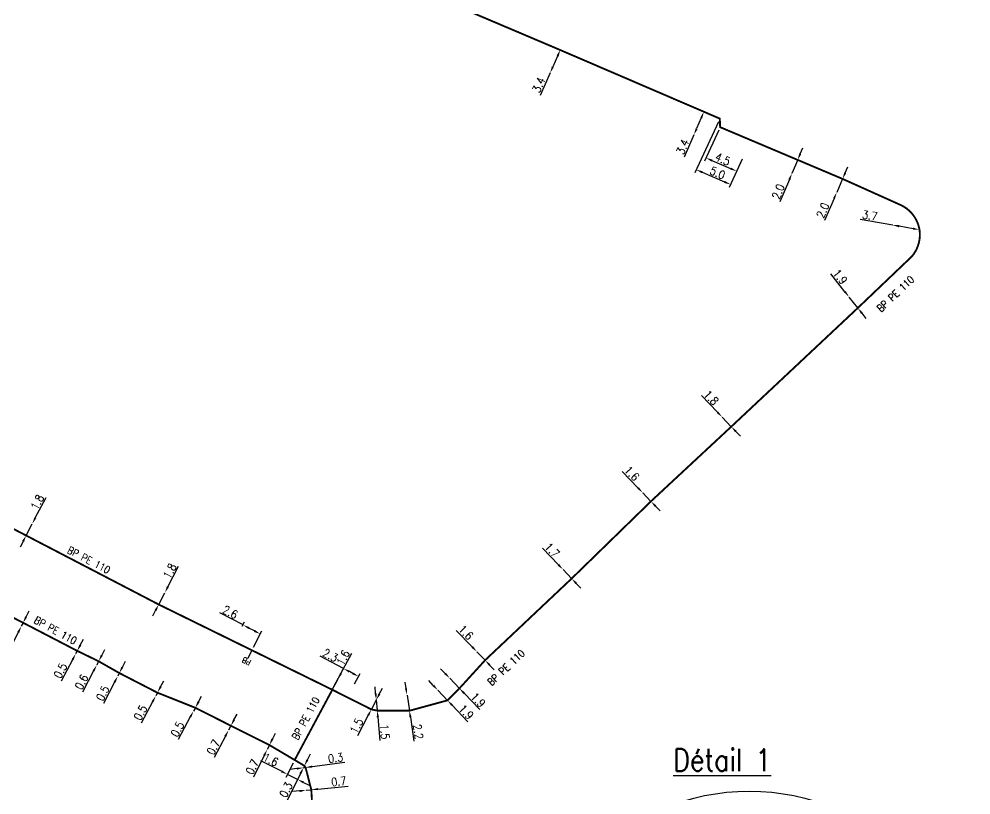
# Model space of a CAD drawing. Header units: millimetres. Extents: x 185000 to 186000, y 127990 to 129010.
# Drawn here: x 185651.7 to 185780.9, y 128631.4 to 128736.8 of the extents above; entities that cross this region are included whole.
import ezdxf
from ezdxf.enums import TextEntityAlignment as Align

# ---------------------------------------------------------------- set-up
doc = ezdxf.new("R2010")
doc.units = ezdxf.units.MM
doc.header["$PDMODE"] = 34
doc.linetypes.add('L_25_PE', pattern=[2000, 1000, 1000])
doc.layers.get('0').update_dxf_attribs({"linetype": 'CONTINUOUS'})
doc.layers.get('DEFPOINTS').update_dxf_attribs({"linetype": 'CONTINUOUS'})
for name, color, linetype in [('L_150', 1, 'CONTINUOUS'), ('L_340', 7, 'CONTINUOUS'), ('L_900', 7, 'CONTINUOUS')]:
    doc.layers.add(name, color=color, linetype=linetype)
doc.styles.add('G_ROMANS', font='ROMANS.SHX', dxfattribs={"width": 0.75})
doc.styles.get("Standard").update_dxf_attribs({"font": 'romans.shx', "width": 0.85})
doc.dimstyles.get("Standard").update_dxf_attribs({"dimtxt": 1.5, "dimasz": 1.2, "dimexe": 0.625, "dimexo": 0.625, "dimgap": 0.25, "dimtad": 1, "dimdec": 1, "dimzin": 0, "dimdsep": 46, "dimtxsty": 'Standard', "dimcen": -0.5, "dimadec": 0, "dimazin": 0, "dimtfac": 1, "dimtdec": 1, "dimtmove": 0, "dimatfit": 3, "dimfxl": 0, "dimtolj": 1, "dimtzin": 0, "dimarcsym": 0})

# ---------------------------------------------------------------- blocks, each defined once
blk = doc.blocks.new('*D922')
at = {"layer": 'DEFPOINTS', "color": 0, "linetype": 'Continuous', "transparency": 16777216}
for p in [(185690.66, 128632.02), (185690.66, 128632.02), (185691.36, 128632.09)]:
    blk.add_point(p, dxfattribs=at)
at = {"layer": 'L_150', "color": 0, "linetype": 'Continuous', "lineweight": -2, "transparency": 16777216}
for p, q in [((185689.77, 128631.93), (185688.87, 128631.84)), ((185690.66, 128632.02), (185691.36, 128632.09)), ((185692.26, 128632.18), (185696.35, 128632.6))]:
    blk.add_line(p, q, dxfattribs=at)
at = {"layer": 'L_150', "color": 0, "linetype": 'Continuous', "transparency": 16777216}
for points in [[(185689.75, 128632.08), (185689.78, 128631.78), (185690.66, 128632.02)], [(185692.24, 128632.33), (185692.27, 128632.04), (185691.36, 128632.09)]]:
    blk.add_solid(points, dxfattribs=at)
at = {"layer": 'L_150', "color": 0, "linetype": 'Continuous', "transparency": 16777216, "insert": (185695.09, 128633.23), "char_height": 1.125, "attachment_point": 5, "rotation": 5.8151}
blk.add_mtext('\\A1;0.7', dxfattribs=at)
blk = doc.blocks.new('*D923')
at = {"layer": 'DEFPOINTS', "color": 0, "linetype": 'Continuous', "transparency": 16777216}
for p in [(185690.28, 128635.09), (185690.28, 128635.09), (185690.58, 128635.13)]:
    blk.add_point(p, dxfattribs=at)
at = {"layer": 'L_150', "color": 0, "linetype": 'Continuous', "lineweight": -2, "transparency": 16777216}
for p, q in [((185691.47, 128635.24), (185695.93, 128635.83)), ((185689.39, 128634.97), (185688.5, 128634.85)), ((185690.28, 128635.09), (185690.58, 128635.13))]:
    blk.add_line(p, q, dxfattribs=at)
at = {"layer": 'L_150', "color": 0, "linetype": 'Continuous', "transparency": 16777216}
for points in [[(185689.37, 128635.12), (185689.41, 128634.82), (185690.28, 128635.09)], [(185691.45, 128635.39), (185691.49, 128635.09), (185690.58, 128635.13)]]:
    blk.add_solid(points, dxfattribs=at)
at = {"layer": 'L_150', "color": 0, "linetype": 'Continuous', "transparency": 16777216, "insert": (185694.65, 128636.42), "char_height": 1.125, "attachment_point": 5, "rotation": 7.5028}
blk.add_mtext('\\A1;0.3', dxfattribs=at)
blk = doc.blocks.new('*D924')
at = {"layer": 'DEFPOINTS', "color": 0, "linetype": 'Continuous', "transparency": 16777216}
for p in [(185690.28, 128635.09), (185690.28, 128635.09), (185690.42, 128635.35)]:
    blk.add_point(p, dxfattribs=at)
at = {"layer": 'L_150', "color": 0, "linetype": 'Continuous', "lineweight": -2, "transparency": 16777216}
for p, q in [((185690.82, 128636.16), (185691.23, 128636.96)), ((185690.42, 128635.35), (185690.28, 128635.09)), ((185689.88, 128634.28), (185688.07, 128630.69))]:
    blk.add_line(p, q, dxfattribs=at)
at = {"layer": 'L_150', "color": 0, "linetype": 'Continuous', "transparency": 16777216}
for points in [[(185690.69, 128636.23), (185690.96, 128636.09), (185690.42, 128635.35)], [(185689.74, 128634.35), (185690.01, 128634.22), (185690.28, 128635.09)]]:
    blk.add_solid(points, dxfattribs=at)
at = {"layer": 'L_150', "color": 0, "linetype": 'Continuous', "transparency": 16777216, "insert": (185687.93, 128632.09), "char_height": 1.125, "attachment_point": 5, "rotation": 63.2586}
blk.add_mtext('\\A1;0.3', dxfattribs=at)
blk = doc.blocks.new('*D925')
at = {"layer": 'DEFPOINTS', "color": 0, "linetype": 'Continuous', "transparency": 16777216}
for p in [(185689.1, 128636.14), (185690.28, 128635.09), (185689.49, 128633.51)]:
    blk.add_point(p, dxfattribs=at)
at = {"layer": 'L_150', "color": 0, "linetype": 'Continuous', "lineweight": -2, "transparency": 16777216}
for p, q in [((185687.31, 128634.6), (185684.51, 128636.01)), ((185688.89, 128635.72), (185687.91, 128633.77)), ((185690.07, 128634.67), (185689.28, 128633.09)), ((185689.49, 128633.51), (185688.12, 128634.19)), ((185690.29, 128633.1), (185691.09, 128632.7))]:
    blk.add_line(p, q, dxfattribs=at)
at = {"layer": 'L_150', "color": 0, "linetype": 'Continuous', "transparency": 16777216}
for points in [[(185687.38, 128634.73), (185687.25, 128634.46), (185688.12, 128634.19)], [(185690.36, 128633.23), (185690.22, 128632.97), (185689.49, 128633.51)]]:
    blk.add_solid(points, dxfattribs=at)
at = {"layer": 'L_150', "color": 0, "linetype": 'Continuous', "transparency": 16777216, "insert": (185685.85, 128636.18), "char_height": 1.125, "attachment_point": 5, "rotation": 333.3011}
blk.add_mtext('\\A1;1.6', dxfattribs=at)
blk = doc.blocks.new('*D926')
at = {"layer": 'DEFPOINTS', "color": 0, "linetype": 'Continuous', "transparency": 16777216}
for p in [(185710.16, 128647.24), (185710.16, 128647.24), (185711.47, 128645.87)]:
    blk.add_point(p, dxfattribs=at)
at = {"layer": 'L_150', "color": 0, "linetype": 'Continuous', "lineweight": -2, "transparency": 16777216}
for p, q in [((185709.53, 128647.89), (185708.91, 128648.54)), ((185710.16, 128647.24), (185711.47, 128645.87)), ((185712.09, 128645.21), (185714.23, 128642.98))]:
    blk.add_line(p, q, dxfattribs=at)
at = {"layer": 'L_150', "color": 0, "linetype": 'Continuous', "transparency": 16777216}
for points in [[(185709.64, 128647.99), (185709.43, 128647.79), (185710.16, 128647.24)], [(185712.2, 128645.32), (185711.98, 128645.11), (185711.47, 128645.87)]]:
    blk.add_solid(points, dxfattribs=at)
at = {"layer": 'L_150', "color": 0, "linetype": 'Continuous', "transparency": 16777216, "insert": (185714.01, 128644.29), "char_height": 1.125, "attachment_point": 5, "rotation": 313.7221}
blk.add_mtext('\\A1;1.9', dxfattribs=at)
blk = doc.blocks.new('*D927')
at = {"layer": 'DEFPOINTS', "color": 0, "linetype": 'Continuous', "transparency": 16777216}
for p in [(185708.54, 128645.61), (185708.54, 128645.61), (185709.85, 128644.24)]:
    blk.add_point(p, dxfattribs=at)
at = {"layer": 'L_150', "color": 0, "linetype": 'Continuous', "lineweight": -2, "transparency": 16777216}
for p, q in [((185707.92, 128646.26), (185707.3, 128646.92)), ((185708.54, 128645.61), (185709.85, 128644.24)), ((185710.47, 128643.58), (185712.61, 128641.34))]:
    blk.add_line(p, q, dxfattribs=at)
at = {"layer": 'L_150', "color": 0, "linetype": 'Continuous', "transparency": 16777216}
for points in [[(185708.03, 128646.37), (185707.81, 128646.16), (185708.54, 128645.61)], [(185710.58, 128643.69), (185710.36, 128643.48), (185709.85, 128644.24)]]:
    blk.add_solid(points, dxfattribs=at)
at = {"layer": 'L_150', "color": 0, "linetype": 'Continuous', "transparency": 16777216, "insert": (185712.39, 128642.65), "char_height": 1.125, "attachment_point": 5, "rotation": 313.5828}
blk.add_mtext('\\A1;1.9', dxfattribs=at)
blk = doc.blocks.new('*D928')
at = {"layer": 'DEFPOINTS', "color": 0, "linetype": 'Continuous', "transparency": 16777216}
for p in [(185704.36, 128644.95), (185704.36, 128644.95), (185704.68, 128642.83)]:
    blk.add_point(p, dxfattribs=at)
at = {"layer": 'L_150', "color": 0, "linetype": 'Continuous', "lineweight": -2, "transparency": 16777216}
for p, q in [((185704.23, 128645.84), (185704.09, 128646.73)), ((185704.36, 128644.95), (185704.68, 128642.83)), ((185704.81, 128641.94), (185705.3, 128638.7))]:
    blk.add_line(p, q, dxfattribs=at)
at = {"layer": 'L_150', "color": 0, "linetype": 'Continuous', "transparency": 16777216}
for points in [[(185704.37, 128645.87), (185704.08, 128645.82), (185704.36, 128644.95)], [(185704.96, 128641.96), (185704.66, 128641.92), (185704.68, 128642.83)]]:
    blk.add_solid(points, dxfattribs=at)
at = {"layer": 'L_150', "color": 0, "linetype": 'Continuous', "transparency": 16777216, "insert": (185705.86, 128639.98), "char_height": 1.125, "attachment_point": 5, "rotation": 278.5461}
blk.add_mtext('\\A1;2.2', dxfattribs=at)
blk = doc.blocks.new('*D929')
at = {"layer": 'DEFPOINTS', "color": 0, "linetype": 'Continuous', "transparency": 16777216}
for p in [(185700.18, 128644.29), (185700.18, 128644.29), (185700.31, 128642.85)]:
    blk.add_point(p, dxfattribs=at)
at = {"layer": 'L_150', "color": 0, "linetype": 'Continuous', "lineweight": -2, "transparency": 16777216}
for p, q in [((185700.09, 128645.19), (185700.01, 128646.09)), ((185700.18, 128644.29), (185700.31, 128642.85)), ((185700.39, 128641.95), (185700.68, 128638.8))]:
    blk.add_line(p, q, dxfattribs=at)
at = {"layer": 'L_150', "color": 0, "linetype": 'Continuous', "transparency": 16777216}
for points in [[(185700.24, 128645.2), (185699.95, 128645.18), (185700.18, 128644.29)], [(185700.54, 128641.97), (185700.24, 128641.94), (185700.31, 128642.85)]]:
    blk.add_solid(points, dxfattribs=at)
at = {"layer": 'L_150', "color": 0, "linetype": 'Continuous', "transparency": 16777216, "insert": (185701.33, 128639.98), "char_height": 1.125, "attachment_point": 5, "rotation": 275.2677}
blk.add_mtext('\\A1;1.5', dxfattribs=at)
blk = doc.blocks.new('*D930')
at = {"layer": 'DEFPOINTS', "color": 0, "linetype": 'Continuous', "transparency": 16777216}
for p in [(185700.18, 128644.29), (185700.18, 128644.29), (185699.51, 128643.01)]:
    blk.add_point(p, dxfattribs=at)
at = {"layer": 'L_150', "color": 0, "linetype": 'Continuous', "lineweight": -2, "transparency": 16777216}
for p, q in [((185700.59, 128645.09), (185701.01, 128645.89)), ((185700.18, 128644.29), (185699.51, 128643.01)), ((185699.09, 128642.21), (185697.64, 128639.43))]:
    blk.add_line(p, q, dxfattribs=at)
at = {"layer": 'L_150', "color": 0, "linetype": 'Continuous', "transparency": 16777216}
for points in [[(185700.46, 128645.16), (185700.73, 128645.02), (185700.18, 128644.29)], [(185698.96, 128642.28), (185699.22, 128642.14), (185699.51, 128643.01)]]:
    blk.add_solid(points, dxfattribs=at)
at = {"layer": 'L_150', "color": 0, "linetype": 'Continuous', "transparency": 16777216, "insert": (185697.49, 128640.77), "char_height": 1.125, "attachment_point": 5, "rotation": 62.459}
blk.add_mtext('\\A1;1.5', dxfattribs=at)
blk = doc.blocks.new('*D931')
at = {"layer": 'DEFPOINTS', "color": 0, "linetype": 'Continuous', "transparency": 16777216}
for p in [(185697.78, 128647.48), (185697.02, 128646.06), (185694.21, 128645.68)]:
    blk.add_point(p, dxfattribs=at)
at = {"layer": 'L_150', "color": 0, "linetype": 'Continuous', "lineweight": -2, "transparency": 16777216}
for p, q in [((185695.74, 128648.56), (185692.55, 128650.25)), ((185694.43, 128646.1), (185695.96, 128648.98)), ((185696.98, 128647.9), (185696.53, 128648.14)), ((185697.24, 128646.47), (185697.99, 128647.89))]:
    blk.add_line(p, q, dxfattribs=at)
at = {"layer": 'L_150', "color": 0, "linetype": 'Continuous', "transparency": 16777216}
for points in [[(185696.6, 128648.27), (185696.46, 128648.01), (185695.74, 128648.56)], [(185697.05, 128648.03), (185696.91, 128647.77), (185697.78, 128647.48)]]:
    blk.add_solid(points, dxfattribs=at)
at = {"layer": 'L_150', "color": 0, "linetype": 'Continuous', "transparency": 16777216, "insert": (185693.95, 128650.36), "char_height": 1.125, "attachment_point": 5, "rotation": 332.0618}
blk.add_mtext('\\A1;2.3', dxfattribs=at)
blk = doc.blocks.new('*D932')
at = {"layer": 'DEFPOINTS', "color": 0, "linetype": 'Continuous', "transparency": 16777216}
for p in [(185681.78, 128653.88), (185682.09, 128654.48), (185683.28, 128651.05)]:
    blk.add_point(p, dxfattribs=at)
at = {"layer": 'L_340', "color": 0, "linetype": 'Continuous', "lineweight": -2, "transparency": 16777216}
for p, q in [((185682.09, 128654.48), (185678.95, 128656.11)), ((185681.99, 128654.3), (185682.3, 128654.89)), ((185683.63, 128653.67), (185682.89, 128654.06)), ((185683.5, 128651.47), (185684.65, 128653.67))]:
    blk.add_line(p, q, dxfattribs=at)
at = {"layer": 'L_340', "color": 0, "linetype": 'Continuous', "transparency": 16777216}
for points in [[(185682.96, 128654.19), (185682.82, 128653.93), (185682.09, 128654.48)], [(185683.7, 128653.81), (185683.56, 128653.54), (185684.43, 128653.26)]]:
    blk.add_solid(points, dxfattribs=at)
at = {"layer": 'L_340', "color": 0, "linetype": 'Continuous', "transparency": 16777216, "insert": (185680.35, 128656.22), "char_height": 1.125, "attachment_point": 5, "rotation": 332.5444}
blk.add_mtext('\\A1;2.6', dxfattribs=at)
blk = doc.blocks.new('*D933')
at = {"layer": 'DEFPOINTS', "color": 0, "linetype": 'Continuous', "transparency": 16777216}
for p in [(185671.47, 128658.86), (185671.47, 128658.86), (185670.64, 128657.26)]:
    blk.add_point(p, dxfattribs=at)
at = {"layer": 'L_150', "color": 0, "linetype": 'Continuous', "lineweight": -2, "transparency": 16777216}
for p, q in [((185671.88, 128659.66), (185673.33, 128662.45)), ((185670.64, 128657.26), (185671.47, 128658.86)), ((185670.22, 128656.47), (185669.81, 128655.67))]:
    blk.add_line(p, q, dxfattribs=at)
at = {"layer": 'L_150', "color": 0, "linetype": 'Continuous', "transparency": 16777216}
for points in [[(185671.75, 128659.73), (185672.02, 128659.59), (185671.47, 128658.86)], [(185670.09, 128656.53), (185670.36, 128656.4), (185670.64, 128657.26)]]:
    blk.add_solid(points, dxfattribs=at)
at = {"layer": 'L_150', "color": 0, "linetype": 'Continuous', "transparency": 16777216, "insert": (185672.15, 128661.8), "char_height": 1.125, "attachment_point": 5, "rotation": 62.5199}
blk.add_mtext('\\A1;1.8', dxfattribs=at)
blk = doc.blocks.new('*D934')
at = {"layer": 'DEFPOINTS', "color": 0, "linetype": 'Continuous', "transparency": 16777216}
for p in [(185653.47, 128668.22), (185653.47, 128668.22), (185652.64, 128666.63)]:
    blk.add_point(p, dxfattribs=at)
at = {"layer": 'L_150', "color": 0, "linetype": 'Continuous', "lineweight": -2, "transparency": 16777216}
for p, q in [((185653.89, 128669.02), (185655.34, 128671.81)), ((185652.64, 128666.63), (185653.47, 128668.22)), ((185652.22, 128665.83), (185651.81, 128665.03))]:
    blk.add_line(p, q, dxfattribs=at)
at = {"layer": 'L_150', "color": 0, "linetype": 'Continuous', "transparency": 16777216}
for points in [[(185653.76, 128669.09), (185654.02, 128668.95), (185653.47, 128668.22)], [(185652.09, 128665.9), (185652.36, 128665.76), (185652.64, 128666.63)]]:
    blk.add_solid(points, dxfattribs=at)
at = {"layer": 'L_150', "color": 0, "linetype": 'Continuous', "transparency": 16777216, "insert": (185654.16, 128671.16), "char_height": 1.125, "attachment_point": 5, "rotation": 62.4741}
blk.add_mtext('\\A1;1.8', dxfattribs=at)
blk = doc.blocks.new('L_340_13')
at = {"color": 0, "linetype": 'Continuous', "flags": 128}
blk.add_lwpolyline([(0, 0), (0, 1.25)], dxfattribs=at)
at = {"color": 0, "linetype": 'Continuous', "style": 'G_ROMANS', "width": 0.75}
blk.add_text('PB', height=0.75, dxfattribs=at).set_placement((0, 1.66), align=Align.MIDDLE)
at = {"color": 0, "linetype": 'Continuous', "width": 0.75, "flags": 3}
for tag, p in [('DEF_LEG', (0, -10)), ('DEF_COUP', (0, -12.5)), ('DEF_TYPE', (0, -15))]:
    blk.add_attdef(tag, text='', height=1.2, dxfattribs=at).set_placement(p, align=Align.MIDDLE)
blk = doc.blocks.new('*D937')
at = {"layer": 'DEFPOINTS', "color": 0, "linetype": 'Continuous', "transparency": 16777216}
for p in [(185685.36, 128637.55), (185685.36, 128637.55), (185685.67, 128638.17)]:
    blk.add_point(p, dxfattribs=at)
at = {"layer": 'L_150', "color": 0, "linetype": 'Continuous', "lineweight": -2, "transparency": 16777216}
for p, q in [((185686.08, 128638.98), (185686.48, 128639.78)), ((185685.67, 128638.17), (185685.36, 128637.55)), ((185684.96, 128636.74), (185683.49, 128633.81))]:
    blk.add_line(p, q, dxfattribs=at)
at = {"layer": 'L_150', "color": 0, "linetype": 'Continuous', "transparency": 16777216}
for points in [[(185685.94, 128639.05), (185686.21, 128638.91), (185685.67, 128638.17)], [(185684.82, 128636.81), (185685.09, 128636.68), (185685.36, 128637.55)]]:
    blk.add_solid(points, dxfattribs=at)
at = {"layer": 'L_150', "color": 0, "linetype": 'Continuous', "transparency": 16777216, "insert": (185683.35, 128635.21), "char_height": 1.125, "attachment_point": 5, "rotation": 63.3675}
blk.add_mtext('\\A1;0.7', dxfattribs=at)
blk = doc.blocks.new('*D938')
at = {"layer": 'DEFPOINTS', "color": 0, "linetype": 'Continuous', "transparency": 16777216}
for p in [(185680.11, 128640.17), (185680.11, 128640.17), (185680.44, 128640.79)]:
    blk.add_point(p, dxfattribs=at)
at = {"layer": 'L_150', "color": 0, "linetype": 'Continuous', "lineweight": -2, "transparency": 16777216}
for p, q in [((185680.86, 128641.59), (185681.28, 128642.38)), ((185680.44, 128640.79), (185680.11, 128640.17)), ((185679.69, 128639.38), (185678.17, 128636.47))]:
    blk.add_line(p, q, dxfattribs=at)
at = {"layer": 'L_150', "color": 0, "linetype": 'Continuous', "transparency": 16777216}
for points in [[(185680.73, 128641.66), (185680.99, 128641.52), (185680.44, 128640.79)], [(185679.56, 128639.45), (185679.83, 128639.31), (185680.11, 128640.17)]]:
    blk.add_solid(points, dxfattribs=at)
at = {"layer": 'L_150', "color": 0, "linetype": 'Continuous', "transparency": 16777216, "insert": (185678.06, 128637.88), "char_height": 1.125, "attachment_point": 5, "rotation": 62.2251}
blk.add_mtext('\\A1;0.7', dxfattribs=at)
blk = doc.blocks.new('*D939')
at = {"layer": 'DEFPOINTS', "color": 0, "linetype": 'Continuous', "transparency": 16777216}
for p in [(185675.36, 128642.77), (185675.36, 128642.77), (185675.62, 128643.23)]:
    blk.add_point(p, dxfattribs=at)
at = {"layer": 'L_150', "color": 0, "linetype": 'Continuous', "lineweight": -2, "transparency": 16777216}
for p, q in [((185676.05, 128644.02), (185676.47, 128644.82)), ((185675.62, 128643.23), (185675.36, 128642.77)), ((185674.93, 128641.98), (185673.27, 128638.92))]:
    blk.add_line(p, q, dxfattribs=at)
at = {"layer": 'L_150', "color": 0, "linetype": 'Continuous', "transparency": 16777216}
for points in [[(185675.91, 128644.1), (185676.18, 128643.95), (185675.62, 128643.23)], [(185674.8, 128642.05), (185675.06, 128641.91), (185675.36, 128642.77)]]:
    blk.add_solid(points, dxfattribs=at)
at = {"layer": 'L_150', "color": 0, "linetype": 'Continuous', "transparency": 16777216, "insert": (185673.18, 128640.32), "char_height": 1.125, "attachment_point": 5, "rotation": 61.4898}
blk.add_mtext('\\A1;0.5', dxfattribs=at)
blk = doc.blocks.new('*D940')
at = {"layer": 'DEFPOINTS', "color": 0, "linetype": 'Continuous', "transparency": 16777216}
for p in [(185670.24, 128644.84), (185670.24, 128644.84), (185670.47, 128645.28)]:
    blk.add_point(p, dxfattribs=at)
at = {"layer": 'L_150', "color": 0, "linetype": 'Continuous', "lineweight": -2, "transparency": 16777216}
for p, q in [((185670.89, 128646.08), (185671.32, 128646.87)), ((185670.47, 128645.28), (185670.24, 128644.84)), ((185669.81, 128644.05), (185668.27, 128641.15))]:
    blk.add_line(p, q, dxfattribs=at)
at = {"layer": 'L_150', "color": 0, "linetype": 'Continuous', "transparency": 16777216}
for points in [[(185670.76, 128646.15), (185671.03, 128646.01), (185670.47, 128645.28)], [(185669.68, 128644.12), (185669.94, 128643.98), (185670.24, 128644.84)]]:
    blk.add_solid(points, dxfattribs=at)
at = {"layer": 'L_150', "color": 0, "linetype": 'Continuous', "transparency": 16777216, "insert": (185668.17, 128642.56), "char_height": 1.125, "attachment_point": 5, "rotation": 61.96}
blk.add_mtext('\\A1;0.5', dxfattribs=at)
blk = doc.blocks.new('*D941')
at = {"layer": 'DEFPOINTS', "color": 0, "linetype": 'Continuous', "transparency": 16777216}
for p in [(185665.07, 128647.51), (185665.07, 128647.51), (185665.29, 128647.95)]:
    blk.add_point(p, dxfattribs=at)
at = {"layer": 'L_150', "color": 0, "linetype": 'Continuous', "lineweight": -2, "transparency": 16777216}
for p, q in [((185665.71, 128648.75), (185666.12, 128649.55)), ((185665.29, 128647.95), (185665.07, 128647.51)), ((185664.65, 128646.71), (185663.15, 128643.8))]:
    blk.add_line(p, q, dxfattribs=at)
at = {"layer": 'L_150', "color": 0, "linetype": 'Continuous', "transparency": 16777216}
for points in [[(185665.57, 128648.82), (185665.84, 128648.68), (185665.29, 128647.95)], [(185664.52, 128646.78), (185664.79, 128646.64), (185665.07, 128647.51)]]:
    blk.add_solid(points, dxfattribs=at)
at = {"layer": 'L_150', "color": 0, "linetype": 'Continuous', "transparency": 16777216, "insert": (185663.03, 128645.2), "char_height": 1.125, "attachment_point": 5, "rotation": 62.6719}
blk.add_mtext('\\A1;0.5', dxfattribs=at)
blk = doc.blocks.new('*D942')
at = {"layer": 'DEFPOINTS', "color": 0, "linetype": 'Continuous', "transparency": 16777216}
for p in [(185662.22, 128649.03), (185662.22, 128649.03), (185662.48, 128649.55)]:
    blk.add_point(p, dxfattribs=at)
at = {"layer": 'L_150', "color": 0, "linetype": 'Continuous', "lineweight": -2, "transparency": 16777216}
for p, q in [((185662.9, 128650.35), (185663.31, 128651.14)), ((185662.48, 128649.55), (185662.22, 128649.03)), ((185661.8, 128648.23), (185660.28, 128645.33))]:
    blk.add_line(p, q, dxfattribs=at)
at = {"layer": 'L_150', "color": 0, "linetype": 'Continuous', "transparency": 16777216}
for points in [[(185662.77, 128650.41), (185663.03, 128650.28), (185662.48, 128649.55)], [(185661.67, 128648.3), (185661.93, 128648.17), (185662.22, 128649.03)]]:
    blk.add_solid(points, dxfattribs=at)
at = {"layer": 'L_150', "color": 0, "linetype": 'Continuous', "transparency": 16777216, "insert": (185660.17, 128646.73), "char_height": 1.125, "attachment_point": 5, "rotation": 62.4838}
blk.add_mtext('\\A1;0.6', dxfattribs=at)
blk = doc.blocks.new('*D943')
at = {"layer": 'DEFPOINTS', "color": 0, "linetype": 'Continuous', "transparency": 16777216}
for p in [(185659.36, 128650.55), (185659.36, 128650.55), (185659.58, 128650.96)]:
    blk.add_point(p, dxfattribs=at)
at = {"layer": 'L_150', "color": 0, "linetype": 'Continuous', "lineweight": -2, "transparency": 16777216}
for p, q in [((185660, 128651.75), (185660.43, 128652.55)), ((185659.58, 128650.96), (185659.36, 128650.55)), ((185658.94, 128649.76), (185657.4, 128646.86))]:
    blk.add_line(p, q, dxfattribs=at)
at = {"layer": 'L_150', "color": 0, "linetype": 'Continuous', "transparency": 16777216}
for points in [[(185659.87, 128651.82), (185660.14, 128651.68), (185659.58, 128650.96)], [(185658.81, 128649.83), (185659.07, 128649.69), (185659.36, 128650.55)]]:
    blk.add_solid(points, dxfattribs=at)
at = {"layer": 'L_150', "color": 0, "linetype": 'Continuous', "transparency": 16777216, "insert": (185657.3, 128648.27), "char_height": 1.125, "attachment_point": 5, "rotation": 61.9434}
blk.add_mtext('\\A1;0.5', dxfattribs=at)
blk = doc.blocks.new('*D944')
at = {"layer": 'DEFPOINTS', "color": 0, "linetype": 'Continuous', "transparency": 16777216}
for p in [(185651.99, 128654.3), (185651.99, 128654.3), (185652.23, 128654.78)]:
    blk.add_point(p, dxfattribs=at)
at = {"layer": 'L_150', "color": 0, "linetype": 'Continuous', "lineweight": -2, "transparency": 16777216}
for p, q in [((185652.64, 128655.58), (185653.05, 128656.38)), ((185652.23, 128654.78), (185651.99, 128654.3)), ((185651.58, 128653.5), (185650.1, 128650.58))]:
    blk.add_line(p, q, dxfattribs=at)
at = {"layer": 'L_150', "color": 0, "linetype": 'Continuous', "transparency": 16777216}
for points in [[(185652.51, 128655.65), (185652.77, 128655.51), (185652.23, 128654.78)], [(185651.45, 128653.57), (185651.72, 128653.43), (185651.99, 128654.3)]]:
    blk.add_solid(points, dxfattribs=at)
at = {"layer": 'L_150', "color": 0, "linetype": 'Continuous', "transparency": 16777216, "insert": (185649.97, 128651.98), "char_height": 1.125, "attachment_point": 5, "rotation": 63.0227}
blk.add_mtext('\\A1;0.5', dxfattribs=at)
blk = doc.blocks.new('*D29')
at = {"layer": 'DEFPOINTS', "color": 0, "linetype": 'Continuous', "transparency": 16777216}
for p in [(185713.84, 128650.84), (185713.84, 128650.84), (185714.95, 128649.69)]:
    blk.add_point(p, dxfattribs=at)
at = {"layer": 'L_150', "color": 0, "linetype": 'Continuous', "lineweight": -2, "transparency": 16777216}
for p, q in [((185713.21, 128651.49), (185711.03, 128653.75)), ((185714.95, 128649.69), (185713.84, 128650.84)), ((185715.57, 128649.04), (185716.2, 128648.39))]:
    blk.add_line(p, q, dxfattribs=at)
at = {"layer": 'L_150', "color": 0, "linetype": 'Continuous', "transparency": 16777216}
for points in [[(185713.32, 128651.59), (185713.11, 128651.38), (185713.84, 128650.84)], [(185715.68, 128649.14), (185715.47, 128648.94), (185714.95, 128649.69)]]:
    blk.add_solid(points, dxfattribs=at)
at = {"layer": 'L_150', "color": 0, "linetype": 'Continuous', "transparency": 16777216, "insert": (185712.35, 128653.46), "char_height": 1.125, "attachment_point": 5, "rotation": 313.9743}
blk.add_mtext('\\A1;1.6', dxfattribs=at)
blk = doc.blocks.new('*D30')
at = {"layer": 'DEFPOINTS', "color": 0, "linetype": 'Continuous', "transparency": 16777216}
for p in [(185725.53, 128662.01), (185725.53, 128662.01), (185726.7, 128660.78)]:
    blk.add_point(p, dxfattribs=at)
at = {"layer": 'L_150', "color": 0, "linetype": 'Continuous', "lineweight": -2, "transparency": 16777216}
for p, q in [((185724.9, 128662.66), (185722.73, 128664.93)), ((185726.7, 128660.78), (185725.53, 128662.01)), ((185727.33, 128660.13), (185727.95, 128659.48))]:
    blk.add_line(p, q, dxfattribs=at)
at = {"layer": 'L_150', "color": 0, "linetype": 'Continuous', "transparency": 16777216}
for points in [[(185725.01, 128662.76), (185724.8, 128662.55), (185725.53, 128662.01)], [(185727.43, 128660.23), (185727.22, 128660.03), (185726.7, 128660.78)]]:
    blk.add_solid(points, dxfattribs=at)
at = {"layer": 'L_150', "color": 0, "linetype": 'Continuous', "transparency": 16777216, "insert": (185724.05, 128664.64), "char_height": 1.125, "attachment_point": 5, "rotation": 313.7627}
blk.add_mtext('\\A1;1.7', dxfattribs=at)
blk = doc.blocks.new('*D31')
at = {"layer": 'DEFPOINTS', "color": 0, "linetype": 'Continuous', "transparency": 16777216}
for p in [(185736.36, 128672.42), (185736.36, 128672.42), (185737.47, 128671.27)]:
    blk.add_point(p, dxfattribs=at)
at = {"layer": 'L_150', "color": 0, "linetype": 'Continuous', "lineweight": -2, "transparency": 16777216}
for p, q in [((185735.74, 128673.07), (185733.56, 128675.34)), ((185737.47, 128671.27), (185736.36, 128672.42)), ((185738.09, 128670.62), (185738.71, 128669.97))]:
    blk.add_line(p, q, dxfattribs=at)
at = {"layer": 'L_150', "color": 0, "linetype": 'Continuous', "transparency": 16777216}
for points in [[(185735.84, 128673.17), (185735.63, 128672.97), (185736.36, 128672.42)], [(185738.2, 128670.72), (185737.98, 128670.51), (185737.47, 128671.27)]]:
    blk.add_solid(points, dxfattribs=at)
at = {"layer": 'L_150', "color": 0, "linetype": 'Continuous', "transparency": 16777216, "insert": (185734.88, 128675.05), "char_height": 1.125, "attachment_point": 5, "rotation": 313.7698}
blk.add_mtext('\\A1;1.6', dxfattribs=at)
blk = doc.blocks.new('*D32')
at = {"layer": 'DEFPOINTS', "color": 0, "linetype": 'Continuous', "transparency": 16777216}
for p in [(185747.13, 128682.71), (185747.13, 128682.71), (185748.37, 128681.41)]:
    blk.add_point(p, dxfattribs=at)
at = {"layer": 'L_150', "color": 0, "linetype": 'Continuous', "lineweight": -2, "transparency": 16777216}
for p, q in [((185746.51, 128683.36), (185744.33, 128685.63)), ((185748.37, 128681.41), (185747.13, 128682.71)), ((185749, 128680.76), (185749.62, 128680.11))]:
    blk.add_line(p, q, dxfattribs=at)
at = {"layer": 'L_150', "color": 0, "linetype": 'Continuous', "transparency": 16777216}
for points in [[(185746.61, 128683.46), (185746.4, 128683.26), (185747.13, 128682.71)], [(185749.1, 128680.86), (185748.89, 128680.66), (185748.37, 128681.41)]]:
    blk.add_solid(points, dxfattribs=at)
at = {"layer": 'L_150', "color": 0, "linetype": 'Continuous', "transparency": 16777216, "insert": (185745.65, 128685.34), "char_height": 1.125, "attachment_point": 5, "rotation": 313.7431}
blk.add_mtext('\\A1;1.8', dxfattribs=at)
blk = doc.blocks.new('*D33')
at = {"layer": 'DEFPOINTS', "color": 0, "linetype": 'Continuous', "transparency": 16777216}
for p in [(185764.37, 128699.02), (185764.37, 128699.02), (185765.55, 128697.53)]:
    blk.add_point(p, dxfattribs=at)
at = {"layer": 'L_150', "color": 0, "linetype": 'Continuous', "lineweight": -2, "transparency": 16777216}
for p, q in [((185763.81, 128699.73), (185761.89, 128702.16)), ((185765.55, 128697.53), (185764.37, 128699.02)), ((185766.1, 128696.83), (185766.66, 128696.12))]:
    blk.add_line(p, q, dxfattribs=at)
at = {"layer": 'L_150', "color": 0, "linetype": 'Continuous', "transparency": 16777216}
for points in [[(185763.93, 128699.82), (185763.69, 128699.64), (185764.37, 128699.02)], [(185766.22, 128696.92), (185765.99, 128696.73), (185765.55, 128697.53)]]:
    blk.add_solid(points, dxfattribs=at)
at = {"layer": 'L_150', "color": 0, "linetype": 'Continuous', "transparency": 16777216, "insert": (185763.16, 128701.76), "char_height": 1.125, "attachment_point": 5, "rotation": 308.2728}
blk.add_mtext('\\A1;1.9', dxfattribs=at)
blk = doc.blocks.new('*D34')
at = {"layer": 'DEFPOINTS', "color": 0, "linetype": 'Continuous', "transparency": 16777216}
for p in [(185770.29, 128708.78), (185770.29, 128708.78), (185773.93, 128708.15)]:
    blk.add_point(p, dxfattribs=at)
at = {"layer": 'L_150', "color": 0, "linetype": 'Continuous', "lineweight": -2, "transparency": 16777216}
for p, q in [((185770.29, 128708.78), (185765.89, 128709.55)), ((185773.05, 128708.3), (185771.17, 128708.63))]:
    blk.add_line(p, q, dxfattribs=at)
at = {"layer": 'L_150', "color": 0, "linetype": 'Continuous', "transparency": 16777216}
for points in [[(185771.2, 128708.78), (185771.15, 128708.48), (185770.29, 128708.78)], [(185773.07, 128708.45), (185773.02, 128708.16), (185773.93, 128708.15)]]:
    blk.add_solid(points, dxfattribs=at)
at = {"layer": 'L_150', "color": 0, "linetype": 'Continuous', "transparency": 16777216, "insert": (185767.19, 128710.08), "char_height": 1.125, "attachment_point": 5, "rotation": 350.1513}
blk.add_mtext('\\A1;3.7', dxfattribs=at)
blk = doc.blocks.new('*D35')
at = {"layer": 'DEFPOINTS', "color": 0, "linetype": 'Continuous', "transparency": 16777216}
for p in [(185763.49, 128715.06), (185762.69, 128713.23), (185762.69, 128713.23)]:
    blk.add_point(p, dxfattribs=at)
at = {"layer": 'L_150', "color": 0, "linetype": 'Continuous', "lineweight": -2, "transparency": 16777216}
for p, q in [((185763.85, 128715.89), (185764.21, 128716.71)), ((185763.49, 128715.06), (185762.69, 128713.23)), ((185762.33, 128712.4), (185761.02, 128709.4))]:
    blk.add_line(p, q, dxfattribs=at)
at = {"layer": 'L_150', "color": 0, "linetype": 'Continuous', "transparency": 16777216}
for points in [[(185763.71, 128715.95), (185763.98, 128715.83), (185763.49, 128715.06)], [(185762.19, 128712.46), (185762.46, 128712.34), (185762.69, 128713.23)]]:
    blk.add_solid(points, dxfattribs=at)
at = {"layer": 'L_150', "color": 0, "linetype": 'Continuous', "transparency": 16777216, "insert": (185760.8, 128710.79), "char_height": 1.125, "attachment_point": 5, "rotation": 66.4267}
blk.add_mtext('\\A1;2.0', dxfattribs=at)
blk = doc.blocks.new('*D36')
at = {"layer": 'DEFPOINTS', "color": 0, "linetype": 'Continuous', "transparency": 16777216}
for p in [(185757.39, 128717.64), (185756.61, 128715.8), (185756.61, 128715.8)]:
    blk.add_point(p, dxfattribs=at)
at = {"layer": 'L_150', "color": 0, "linetype": 'Continuous', "lineweight": -2, "transparency": 16777216}
for p, q in [((185757.74, 128718.47), (185758.09, 128719.3)), ((185757.39, 128717.64), (185756.61, 128715.8)), ((185756.26, 128714.97), (185754.98, 128711.95))]:
    blk.add_line(p, q, dxfattribs=at)
at = {"layer": 'L_150', "color": 0, "linetype": 'Continuous', "transparency": 16777216}
for points in [[(185757.6, 128718.53), (185757.88, 128718.41), (185757.39, 128717.64)], [(185756.12, 128715.03), (185756.4, 128714.91), (185756.61, 128715.8)]]:
    blk.add_solid(points, dxfattribs=at)
at = {"layer": 'L_150', "color": 0, "linetype": 'Continuous', "transparency": 16777216, "insert": (185754.75, 128713.34), "char_height": 1.125, "attachment_point": 5, "rotation": 67.0761}
blk.add_mtext('\\A1;2.0', dxfattribs=at)
blk = doc.blocks.new('*D37')
at = {"layer": 'DEFPOINTS', "color": 0, "linetype": 'Continuous', "transparency": 16777216}
for p in [(185744.66, 128724.18), (185743.31, 128721.06), (185743.31, 128721.06)]:
    blk.add_point(p, dxfattribs=at)
at = {"layer": 'L_150', "color": 0, "linetype": 'Continuous', "lineweight": -2, "transparency": 16777216}
for p, q in [((185744.3, 128723.36), (185743.67, 128721.89)), ((185743.31, 128721.06), (185741.99, 128718.01))]:
    blk.add_line(p, q, dxfattribs=at)
at = {"layer": 'L_150', "color": 0, "linetype": 'Continuous', "transparency": 16777216}
for points in [[(185744.17, 128723.42), (185744.44, 128723.3), (185744.66, 128724.18)], [(185743.53, 128721.95), (185743.81, 128721.83), (185743.31, 128721.06)]]:
    blk.add_solid(points, dxfattribs=at)
at = {"layer": 'L_150', "color": 0, "linetype": 'Continuous', "transparency": 16777216, "insert": (185741.78, 128719.42), "char_height": 1.125, "attachment_point": 5, "rotation": 66.6229}
blk.add_mtext('\\A1;3.4', dxfattribs=at)
blk = doc.blocks.new('*D38')
at = {"layer": 'DEFPOINTS', "color": 0, "linetype": 'Continuous', "transparency": 16777216}
for p in [(185746.82, 128723.25), (185750.06, 128718.14), (185748.28, 128714.3)]:
    blk.add_point(p, dxfattribs=at)
at = {"layer": 'L_150', "color": 0, "linetype": 'Continuous', "lineweight": -2, "transparency": 16777216}
for p, q in [((185746.62, 128722.83), (185743.41, 128715.9)), ((185749.86, 128717.72), (185748.08, 128713.88)), ((185744.43, 128715.97), (185747.45, 128714.66))]:
    blk.add_line(p, q, dxfattribs=at)
at = {"layer": 'L_150', "color": 0, "linetype": 'Continuous', "transparency": 16777216}
for points in [[(185744.49, 128716.1), (185744.37, 128715.83), (185743.6, 128716.32)], [(185747.51, 128714.8), (185747.39, 128714.52), (185748.28, 128714.3)]]:
    blk.add_solid(points, dxfattribs=at)
at = {"layer": 'L_150', "color": 0, "linetype": 'Continuous', "transparency": 16777216, "insert": (185746.51, 128715.88), "char_height": 1.125, "attachment_point": 5, "rotation": 336.6237}
blk.add_mtext('\\A1;5.0', dxfattribs=at)
blk = doc.blocks.new('*D39')
at = {"layer": 'DEFPOINTS', "color": 0, "linetype": 'Continuous', "transparency": 16777216}
for p in [(185725.15, 128732.57), (185723.79, 128729.45), (185723.79, 128729.45)]:
    blk.add_point(p, dxfattribs=at)
at = {"layer": 'L_150', "color": 0, "linetype": 'Continuous', "lineweight": -2, "transparency": 16777216}
for p, q in [((185724.79, 128731.74), (185724.15, 128730.28)), ((185723.79, 128729.45), (185722.45, 128726.41))]:
    blk.add_line(p, q, dxfattribs=at)
at = {"layer": 'L_150', "color": 0, "linetype": 'Continuous', "transparency": 16777216}
for points in [[(185724.65, 128731.8), (185724.93, 128731.68), (185725.15, 128732.57)], [(185724.01, 128730.34), (185724.28, 128730.22), (185723.79, 128729.45)]]:
    blk.add_solid(points, dxfattribs=at)
at = {"layer": 'L_150', "color": 0, "linetype": 'Continuous', "transparency": 16777216, "insert": (185722.25, 128727.82), "char_height": 1.125, "attachment_point": 5, "rotation": 66.326}
blk.add_mtext('\\A1;3.4', dxfattribs=at)
blk = doc.blocks.new('*D53')
at = {"layer": 'DEFPOINTS', "color": 0, "linetype": 'Continuous', "transparency": 16777216}
for p in [(185746.86, 128722.09), (185750.06, 128718.14), (185749.11, 128716.11)]:
    blk.add_point(p, dxfattribs=at)
at = {"layer": 'L_150', "color": 0, "linetype": 'Continuous', "lineweight": -2, "transparency": 16777216}
for p, q in [((185746.67, 128721.67), (185744.73, 128717.49)), ((185745.75, 128717.56), (185748.29, 128716.46)), ((185749.86, 128717.72), (185748.92, 128715.68))]:
    blk.add_line(p, q, dxfattribs=at)
at = {"layer": 'L_150', "color": 0, "linetype": 'Continuous', "transparency": 16777216}
for points in [[(185745.81, 128717.7), (185745.69, 128717.42), (185744.93, 128717.92)], [(185748.35, 128716.6), (185748.23, 128716.33), (185749.11, 128716.11)]]:
    blk.add_solid(points, dxfattribs=at)
at = {"layer": 'L_150', "color": 0, "linetype": 'Continuous', "transparency": 16777216, "insert": (185747.21, 128717.75), "char_height": 1.125, "attachment_point": 5, "rotation": 336.6237}
blk.add_mtext('\\A1;4.5', dxfattribs=at)
blk = doc.blocks.new('*D222')
at = {"layer": 'DEFPOINTS', "color": 0, "linetype": 'Continuous', "transparency": 16777216}
for p in [(185694.96, 128647.09), (185694.96, 128647.09), (185694.21, 128645.68)]:
    blk.add_point(p, dxfattribs=at)
at = {"layer": 'L_150', "color": 0, "linetype": 'Continuous', "lineweight": -2, "transparency": 16777216}
for p, q in [((185695.38, 128647.89), (185696.85, 128650.67)), ((185694.21, 128645.68), (185694.96, 128647.09)), ((185693.79, 128644.89), (185693.37, 128644.09))]:
    blk.add_line(p, q, dxfattribs=at)
at = {"layer": 'L_150', "color": 0, "linetype": 'Continuous', "transparency": 16777216}
for points in [[(185695.25, 128647.96), (185695.51, 128647.82), (185694.96, 128647.09)], [(185693.66, 128644.96), (185693.92, 128644.82), (185694.21, 128645.68)]]:
    blk.add_solid(points, dxfattribs=at)
at = {"layer": 'L_150', "color": 0, "linetype": 'Continuous', "transparency": 16777216, "insert": (185695.67, 128650.03), "char_height": 1.125, "attachment_point": 5, "rotation": 62.0618}
blk.add_mtext('\\A1;1.6', dxfattribs=at)

msp = doc.modelspace()

# ---------------------------------------------------------------- linework, layer by layer
at = {"layer": 'L_150', "linetype": 'L_25_PE', "ltscale": 0.5}
msp.add_lwpolyline([(185697.04, 128744.5, 0.25, 0.25, 0), (185725.15, 128732.57, 0.25, 0.25, 0), (185744.66, 128724.18, 0.25, 0.25, 0), (185746.82, 128723.25, 0.25, 0.25, 0), (185746.86, 128722.09, 0.25, 0.25, 0), (185757.39, 128717.64, 0.25, 0.25, 0), (185763.49, 128715.06, 0.25, 0.25, 0), (185771.12, 128711.63, 0.25, 0.25, -0.263922), (185773.93, 128708.15, 0.25, 0.25, -0.216903), (185772.88, 128704.52, 0.25, 0.25, 0), (185765.55, 128697.53, 0.25, 0.25, 0), (185748.37, 128681.41, 0.25, 0.25, 0), (185737.47, 128671.27, 0.25, 0.25, 0), (185726.7, 128660.78, 0.25, 0.25, 0), (185714.95, 128649.69, 0.25, 0.25, 0), (185711.47, 128645.87, 0.25, 0.25, 0), (185711.47, 128645.87, 0.25, 0.25, 0), (185709.85, 128644.24, 0.25, 0.25, 0), (185704.68, 128642.83, 0.25, 0.25, 0), (185700.31, 128642.85, 0.25, 0.25, 0), (185699.51, 128643.01, 0.25, 0.25, 0), (185694.21, 128645.68, 0.25, 0.25, 0), (185683.28, 128651.05, 0.25, 0.25, 0), (185670.64, 128657.26, 0.25, 0.25, 0), (185652.64, 128666.63, 0.25, 0.25, 0), (185647.23, 128669.45, 0.25, 0.25, 0)], format="xyseb", dxfattribs=at)
at = {"layer": 'L_150', "linetype": 'L_25_PE', "const_width": 0.25, "flags": 128}
msp.add_lwpolyline([(185564.87, 128606.57), (185565.52, 128604.62), (185565.88, 128603.5), (185567.15, 128602.83), (185570.32, 128601.13), (185571.08, 128599.59), (185574.08, 128597.99), (185585.42, 128591.86), (185591.29, 128588.84), (185602.01, 128582.95), (185612.1, 128578.09), (185620.4, 128573.67), (185628.66, 128569.27, 0.252128), (185630.87, 128569.28), (185632.88, 128570.63), (185635.23, 128572.88), (185636.14, 128573.39), (185636.14, 128573.39), (185638.58, 128575.91), (185642.28, 128579.33), (185642.28, 128579.33), (185647.07, 128583.72), (185658.01, 128594.57), (185676.95, 128612.89), (185690.1, 128625.45), (185690.33, 128625.66), (185690.63, 128626.78), (185691.56, 128628.41), (185691.54, 128629.01), (185691.36, 128632.09), (185690.58, 128635.13), (185690.42, 128635.35), (185689.1, 128636.14), (185685.67, 128638.17), (185680.44, 128640.79), (185675.62, 128643.23), (185670.47, 128645.28), (185665.29, 128647.95), (185662.48, 128649.55), (185659.58, 128650.96), (185652.23, 128654.78), (185647.23, 128657.35), (185642.42, 128659.95), (185636.98, 128662.88), (185625.24, 128668.91), (185618.45, 128672.67), (185615.03, 128674.47), (185610.93, 128676.51), (185605.86, 128674.83), (185600.58, 128673.82), (185600.58, 128673.82), (185598.85, 128672.49), (185597.59, 128670.04), (185594.6, 128664.22), (185592.3, 128659.82), (185589.92, 128655.26), (185586.18, 128647.74), (185582.74, 128641.2), (185579.21, 128634.23), (185575.73, 128627.33), (185572.04, 128620.56), (185568.61, 128613.75), (185566.1, 128608.96), (185564.87, 128606.57)], format="xyb", dxfattribs=at)
msp.add_lwpolyline([(185694.21, 128645.68), (185689.1, 128636.14)], dxfattribs=at)
at = {"layer": 'L_900'}
msp.add_circle((185750.82, 128601.82), 30.09, dxfattribs=at)

# ---------------------------------------------------------------- block references
at = {"layer": 'L_340', "rotation": 154.8053771902352}
msp.add_blockref('L_340_13', (185683.28, 128651.05), dxfattribs=at)

# ---------------------------------------------------------------- texts
at = {"layer": 'L_150', "linetype": 'Continuous', "width": 0.85}
for rotation, p in [(43.634, (185770.67, 128699.44)), (332.5196, (185661.15, 128663.3)), (331.2135, (185656.62, 128653.75)), (43.346, (185717.8, 128648.68)), (61.8212, (185690.6, 128641.79))]:
    msp.add_text('BP PE 110', height=1, rotation=rotation, dxfattribs=at).set_placement(p, align=Align.MIDDLE)
at = {"layer": 'L_900', "insert": (185740.48, 128637.64), "char_height": 3, "attachment_point": 1}
msp.add_mtext_dynamic_manual_height_columns('{\\LDétail 1}', width=15.7387, gutter_width=5, heights=[0], dxfattribs=at)

# ---------------------------------------------------------------- dimensions: what is measured, and where the dimension line sits
at = {"layer": 'L_150', "linetype": 'Continuous'}
for base, p1, p2, angle, override, picture, middle in [((185723.79, 128729.45), (185725.15, 128732.57), (185723.79, 128729.45), 66.326, {"dimscale": 0.75}, '*D39', (185722.94, 128727.52)), ((185743.31, 128721.06), (185744.66, 128724.18), (185743.31, 128721.06), 66.6229, {"dimscale": 0.75}, '*D37', (185742.47, 128719.12)), ((185748.28, 128714.3), (185746.82, 128723.25), (185750.06, 128718.14), 156.6237, {"dimscale": 0.75}, '*D38', (185746.21, 128715.2)), ((185749.11, 128716.11), (185746.86, 128722.09), (185750.06, 128718.14), 156.6237, {"dimscale": 0.75}, '*D53', (185746.91, 128717.06)), ((185756.61, 128715.8), (185757.39, 128717.64), (185756.61, 128715.8), 67.0761, {"dimscale": 0.75}, '*D36', (185755.44, 128713.04)), ((185762.69, 128713.23), (185763.49, 128715.06), (185762.69, 128713.23), 66.4267, {"dimscale": 0.75}, '*D35', (185761.49, 128710.49)), ((185770.29, 128708.78), (185773.93, 128708.15), (185770.29, 128708.78), 350.1513, {"dimscale": 0.75}, '*D34', (185767.06, 128709.34)), ((185764.37, 128699.02), (185765.55, 128697.53), (185764.37, 128699.02), 308.2728, {"dimscale": 0.75}, '*D33', (185762.57, 128701.3)), ((185747.13, 128682.71), (185748.37, 128681.41), (185747.13, 128682.71), 313.7431, {"dimscale": 0.75}, '*D32', (185745.11, 128684.82)), ((185736.36, 128672.42), (185737.47, 128671.27), (185736.36, 128672.42), 313.7698, {"dimscale": 0.75}, '*D31', (185734.34, 128674.53)), ((185653.47, 128668.22), (185652.64, 128666.63), (185653.47, 128668.22), 242.4741, {"dimscale": 0.75}, '*D934', (185654.82, 128670.81)), ((185725.53, 128662.01), (185726.7, 128660.78), (185725.53, 128662.01), 313.7627, {"dimscale": 0.75}, '*D30', (185723.51, 128664.12)), ((185671.47, 128658.86), (185670.64, 128657.26), (185671.47, 128658.86), 242.5199, {"dimscale": 0.75}, '*D933', (185672.82, 128661.45)), ((185651.99, 128654.3), (185652.23, 128654.78), (185651.99, 128654.3), 63.0227, {"dimscale": 0.75}, '*D944', (185650.64, 128651.64)), ((185713.84, 128650.84), (185714.95, 128649.69), (185713.84, 128650.84), 313.9743, {"dimscale": 0.75}, '*D29', (185711.81, 128652.94)), ((185659.36, 128650.55), (185659.58, 128650.96), (185659.36, 128650.55), 61.9434, {"dimscale": 0.75}, '*D943', (185657.96, 128647.91)), ((185697.78, 128647.48), (185694.21, 128645.68), (185697.02, 128646.06), 152.0618, {"dimscale": 0.75}, '*D931', (185693.6, 128649.7)), ((185694.96, 128647.09), (185694.21, 128645.68), (185694.96, 128647.09), 242.0618, {"dimscale": 0.75, "dimlfac": 1, "dimlunit": 2, "dimatfit": 0}, '*D222', (185696.33, 128649.68)), ((185662.22, 128649.03), (185662.48, 128649.55), (185662.22, 128649.03), 62.4838, {"dimscale": 0.75}, '*D942', (185660.83, 128646.38)), ((185665.07, 128647.51), (185665.29, 128647.95), (185665.07, 128647.51), 62.6719, {"dimscale": 0.75}, '*D941', (185663.69, 128644.86)), ((185710.16, 128647.24), (185711.47, 128645.87), (185710.16, 128647.24), 313.7221, {"dimscale": 0.75}, '*D926', (185713.47, 128643.77)), ((185670.24, 128644.84), (185670.47, 128645.28), (185670.24, 128644.84), 61.96, {"dimscale": 0.75}, '*D940', (185668.83, 128642.2)), ((185700.18, 128644.29), (185700.31, 128642.85), (185700.18, 128644.29), 275.2677, {"dimscale": 0.75}, '*D929', (185700.58, 128639.91)), ((185704.36, 128644.95), (185704.68, 128642.83), (185704.36, 128644.95), 278.5461, {"dimscale": 0.75}, '*D928', (185705.12, 128639.87)), ((185708.54, 128645.61), (185709.85, 128644.24), (185708.54, 128645.61), 313.5828, {"dimscale": 0.75}, '*D927', (185711.85, 128642.14)), ((185675.36, 128642.77), (185675.62, 128643.23), (185675.36, 128642.77), 61.4898, {"dimscale": 0.75}, '*D939', (185673.84, 128639.96)), ((185700.18, 128644.29), (185699.51, 128643.01), (185700.18, 128644.29), 242.459, {"dimscale": 0.75}, '*D930', (185698.16, 128640.42)), ((185680.11, 128640.17), (185680.44, 128640.79), (185680.11, 128640.17), 62.2251, {"dimscale": 0.75}, '*D938', (185678.72, 128637.53)), ((185685.36, 128637.55), (185685.67, 128638.17), (185685.36, 128637.55), 63.3675, {"dimscale": 0.75}, '*D937', (185684.02, 128634.88)), ((185690.28, 128635.09), (185690.58, 128635.13), (185690.28, 128635.09), 7.5028, {"dimscale": 0.75}, '*D923', (185694.75, 128635.67)), ((185690.28, 128635.09), (185690.42, 128635.35), (185690.28, 128635.09), 63.2586, {"dimscale": 0.75}, '*D924', (185688.6, 128631.75)), ((185690.66, 128632.02), (185691.36, 128632.09), (185690.66, 128632.02), 5.8151, {"dimscale": 0.75}, '*D922', (185695.17, 128632.48))]:
    dim = msp.add_linear_dim(base=base, p1=p1, p2=p2, angle=angle, dimstyle='Standard', override=override, dxfattribs=at)
    dim.commit()
    dim.dimension.update_dxf_attribs({"geometry": picture, "text_midpoint": middle, "dimtype": 160})
dim = msp.add_linear_dim(base=(185689.49, 128633.51), p1=(185689.1, 128636.14), p2=(185690.28, 128635.09), angle=153.3011, text='1.6', dimstyle='Standard', override={"dimscale": 0.75}, dxfattribs=at)
dim.commit()
dim.dimension.update_dxf_attribs({"geometry": '*D925', "text_midpoint": (185685.51, 128635.51), "dimtype": 160})
at = {"layer": 'L_340', "linetype": 'Continuous'}
dim = msp.add_linear_dim(base=(185682.09, 128654.48), p1=(185683.28, 128651.05), p2=(185681.78, 128653.88), angle=332.5444, dimstyle='Standard', override={"dimscale": 0.75}, dxfattribs=at)
dim.commit()
dim.dimension.update_dxf_attribs({"geometry": '*D932', "text_midpoint": (185680, 128655.56), "dimtype": 160})

doc.saveas('drawing.dxf')
